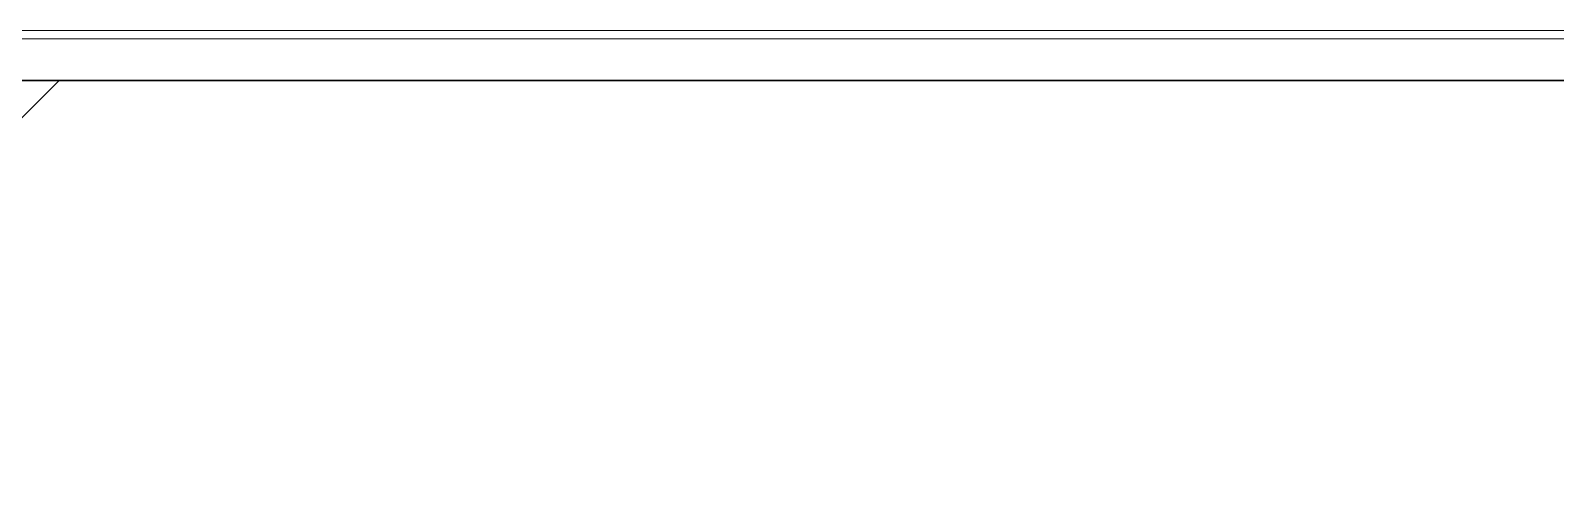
# Model space of a CAD drawing. Header units: millimetres. Extents: x -10438 to 68527, y -5058 to 44223.
# Drawn here: x 42584.8 to 42952.4, y 4954 to 5066 of the extents above; entities that cross this region are included whole.
import ezdxf

# ---------------------------------------------------------------- set-up
doc = ezdxf.new("R2010")
doc.units = ezdxf.units.MM
for name, color, linetype, lineweight in [('Потолки', 7, 'Continuous', 9), ('Стены внутренние', 7, 'Continuous', 18), ('Стены несущие', 7, 'Continuous', 30), ('Стены штриховка', 7, 'Continuous', 9)]:
    doc.layers.add(name, color=color, linetype=linetype, lineweight=lineweight)

msp = doc.modelspace()

# ---------------------------------------------------------------- hatches: boundary and pattern name
at = {"layer": 'Стены внутренние', "lineweight": 9}
h = msp.add_hatch(dxfattribs=at)
h.set_pattern_fill('FP_1', color=256, style=0, pattern_type=2)
h.set_pattern_definition([(45, (0, 0), (-381.661, 381.661), []), (45, (134.94, 0), (0, 763.322), []), (45, (-134.94, 0), (0, 763.322), [])])
h.paths.add_polyline_path([(41984.131, 4953.97), (43320, 4953.97), (43320, 5053.97), (41977.081, 5053.97), (41978.111, 4953.97)])

# ---------------------------------------------------------------- linework, layer by layer
at = {"layer": 'Потолки'}
msp.add_line((41988.958, 5065.97), (43308, 5065.97), dxfattribs=at)
at = {"layer": 'Стены несущие'}
msp.add_line((41966.257, 5053.97), (43320, 5053.97), dxfattribs=at)
at = {"layer": 'Стены штриховка'}
msp.add_line((41986.979, 5063.97), (43310, 5063.97), dxfattribs=at)

doc.saveas('drawing.dxf')
